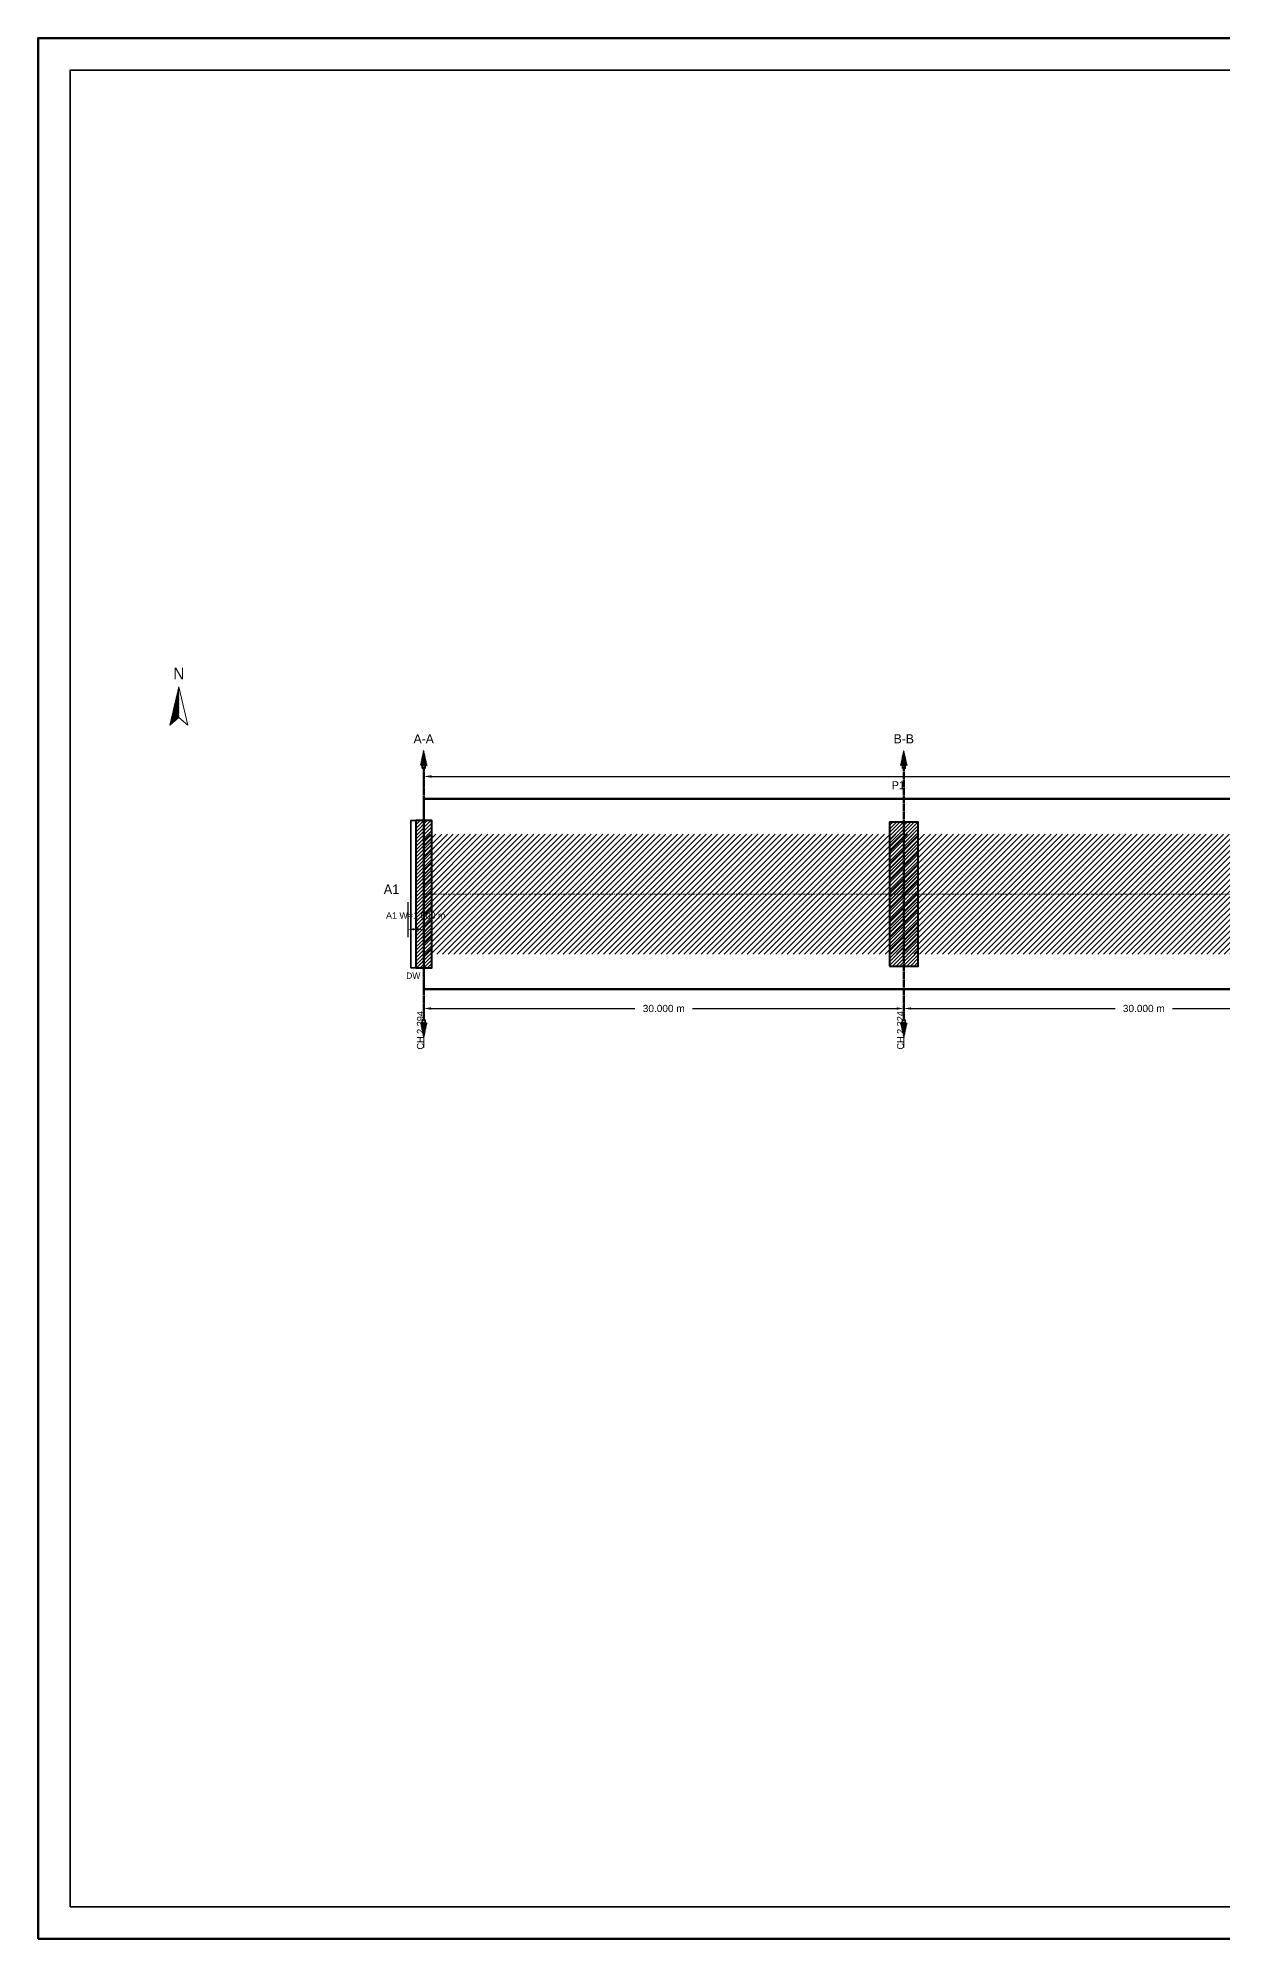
# Model space of a CAD drawing. Header units: metres. Extents: x 0 to 841, y 0 to 594.
# Drawn here: x 0 to 370, y 0 to 594 of the extents above; entities that cross this region are included whole.
import ezdxf
from ezdxf.enums import TextEntityAlignment as Align

# ---------------------------------------------------------------- set-up
doc = ezdxf.new("R2010")
doc.units = ezdxf.units.M
doc.linetypes.add('CENTER', pattern=[1.5, 0.75, -0.25, 0.25, -0.25])
doc.linetypes.add('DASHED', pattern=[0.5, 0.375, -0.125])
for name, color, linetype, lineweight in [('BORDER-INNER', 7, 'Continuous', 35), ('BORDER-OUTER', 7, 'Continuous', 70), ('CIVIL-CHAINAGE', 7, 'Continuous', 18), ('DIM-CHAINAGE', 3, 'Continuous', 18), ('DIM-LINEAR', 3, 'Continuous', 18), ('STRUC-CENTRE', 6, 'CENTER', 18), ('STRUC-HATCHING', 8, 'Continuous', 18), ('STRUC-OUTLINE', 1, 'Continuous', 50), ('STRUC-SECTION', 2, 'Continuous', 35), ('SUB-ABUT', 3, 'Continuous', 35), ('SUB-DIRT-WALL', 3, 'Continuous', 35), ('SUB-PIER', 2, 'Continuous', 35), ('SUPER-DECK', 2, 'Continuous', 50), ('SYM-NORTHARROW', 7, 'Continuous', 18), ('TEXT-GENERAL', 7, 'Continuous', 18), ('TEXT-HEADER', 7, 'Continuous', 25), ('TEXT-SPEC', 7, 'Continuous', 13)]:
    doc.layers.add(name, color=color, linetype=linetype, lineweight=lineweight)
doc.styles.add('BRIDGE_STD', font='Arial.ttf')
doc.dimstyles.new('pmb100', dxfattribs={"dimtxt": 2.5, "dimasz": 0.9375, "dimexe": 2.5, "dimexo": 2.5, "dimtad": 0, "dimtih": 1, "dimdec": 0, "dimtxsty": 'BRIDGE_STD', "dimcen": 2.5, "dimazin": 3, "dimtfac": 1, "dimtmove": 0, "dimatfit": 3})

msp = doc.modelspace()

# ---------------------------------------------------------------- hatches: boundary and pattern name
at = {"layer": 'STRUC-HATCHING'}
h = msp.add_hatch(dxfattribs=at)
h.set_pattern_fill('ANSI31', scale=0.4)
h.paths.add_polyline_path([(120.5, 307.75), (720.5, 307.75), (720.5, 345.25), (120.5, 345.25)])
at = {"layer": 'STRUC-SECTION'}
h = msp.add_hatch(dxfattribs=at)
h.set_pattern_fill('SOLID')
h.paths.add_polyline_path([(119.45, 366.7), (121.55, 366.7), (120.5, 371.5)])
h = msp.add_hatch(dxfattribs=at)
h.set_pattern_fill('SOLID')
h.paths.add_polyline_path([(269.45, 366.7), (271.55, 366.7), (270.5, 371.5)])
h = msp.add_hatch(dxfattribs=at)
h.set_pattern_fill('SOLID')
h.paths.add_polyline_path([(119.45, 286.3), (121.55, 286.3), (120.5, 281.5)])
h = msp.add_hatch(dxfattribs=at)
h.set_pattern_fill('SOLID')
h.paths.add_polyline_path([(269.45, 286.3), (271.55, 286.3), (270.5, 281.5)])
at = {"layer": 'SUB-ABUT'}
h = msp.add_hatch(dxfattribs=at)
h.set_pattern_fill('ANSI31', scale=0.25)
h.paths.add_polyline_path([(118, 303.5), (123, 303.5), (123, 349.5), (118, 349.5)])
at = {"layer": 'SUB-PIER'}
h = msp.add_hatch(dxfattribs=at)
h.set_pattern_fill('ANSI31', scale=0.25)
h.paths.add_polyline_path([(266, 304), (275, 304), (275, 349), (266, 349)])
at = {"layer": 'SYM-NORTHARROW'}
h = msp.add_hatch(dxfattribs=at)
h.set_pattern_fill('SOLID')
h.paths.add_polyline_path([(44, 391.25), (41.2, 379.25), (44, 381.65)])

# ---------------------------------------------------------------- linework, layer by layer
at = {"layer": 'BORDER-INNER'}
msp.add_lwpolyline([(10, 10), (831, 10), (831, 584), (10, 584), (10, 10)], dxfattribs=at)
at = {"layer": 'BORDER-OUTER'}
msp.add_lwpolyline([(0, 0), (841, 0), (841, 594), (0, 594), (0, 0)], dxfattribs=at)
at = {"layer": 'CIVIL-CHAINAGE'}
for p, q in [((120.5, 281.75), (120.5, 278.56)), ((270.5, 281.75), (270.5, 278.56))]:
    msp.add_line(p, q, dxfattribs=at)
at = {"layer": 'STRUC-CENTRE'}
msp.add_line((120.5, 326.5), (720.5, 326.5), dxfattribs=at)
at = {"layer": 'STRUC-OUTLINE', "lineweight": 50}
msp.add_lwpolyline([(120.5, 296.75), (120.5, 356.25), (720.5, 356.25), (720.5, 296.75), (120.5, 296.75)], dxfattribs=at)
at = {"layer": 'STRUC-SECTION', "color": 1, "linetype": 'DASHED', "lineweight": 50}
for p, q in [((120.5, 366.25), (120.5, 286.75)), ((270.5, 366.25), (270.5, 286.75))]:
    msp.add_line(p, q, dxfattribs=at)
at = {"layer": 'STRUC-SECTION', "color": 1}
for points in [[(120.05, 365.8), (120.95, 365.8), (120.95, 366.7), (120.05, 366.7), (120.05, 365.8)], [(270.05, 365.8), (270.95, 365.8), (270.95, 366.7), (270.05, 366.7), (270.05, 365.8)], [(120.05, 286.3), (120.95, 286.3), (120.95, 287.2), (120.05, 287.2), (120.05, 286.3)], [(270.05, 286.3), (270.95, 286.3), (270.95, 287.2), (270.05, 287.2), (270.05, 286.3)]]:
    msp.add_lwpolyline(points, dxfattribs=at)
at = {"layer": 'SUB-ABUT', "lineweight": 40}
msp.add_lwpolyline([(118, 303.5), (123, 303.5), (123, 349.5), (118, 349.5), (118, 303.5)], dxfattribs=at)
at = {"layer": 'SUB-DIRT-WALL', "lineweight": 35}
msp.add_lwpolyline([(116.5, 303.5), (118, 303.5), (118, 349.5), (116.5, 349.5), (116.5, 303.5)], dxfattribs=at)
at = {"layer": 'SUB-PIER', "lineweight": 40}
msp.add_lwpolyline([(266, 304), (275, 304), (275, 349), (266, 349), (266, 304)], dxfattribs=at)
at = {"layer": 'SUPER-DECK', "lineweight": 30}
msp.add_lwpolyline([(120.5, 296.75), (120.5, 356.25), (720.5, 356.25), (720.5, 296.75), (120.5, 296.75)], dxfattribs=at)
at = {"layer": 'SYM-NORTHARROW'}
msp.add_lwpolyline([(44, 391.25), (41.2, 379.25), (44, 381.65), (46.8, 379.25), (44, 391.25)], dxfattribs=at)

# ---------------------------------------------------------------- texts
at = {"layer": 'DIM-CHAINAGE'}
for s, p in [('CH 2.294', (120.5, 277.93)), ('CH 2.324', (270.5, 277.93))]:
    msp.add_text(s, height=2.125, rotation=90, dxfattribs=at).set_placement(p)
at = {"layer": 'SYM-NORTHARROW'}
msp.add_text('N', height=3.6, dxfattribs=at).set_placement((44, 393.65), align=Align.CENTER)
at = {"layer": 'TEXT-GENERAL'}
for s, height, p in [('P1', 2.5, (266.75, 359.25)), ('A1', 3, (108, 326.5))]:
    msp.add_text(s, height=height, dxfattribs=at).set_placement(p)
at = {"layer": 'TEXT-HEADER', "color": 1}
for s, p in [('A-A', (120.5, 373.6)), ('B-B', (270.5, 373.6))]:
    msp.add_text(s, height=2.85, dxfattribs=at).set_placement(p, align=Align.CENTER)
at = {"layer": 'TEXT-SPEC'}
msp.add_text('DW', height=2, dxfattribs=at).set_placement((117.25, 300), align=Align.CENTER)

# ---------------------------------------------------------------- dimensions: what is measured, and where the dimension line sits
at = {"layer": 'DIM-LINEAR'}
for base, p1, p2, text, override in [((120.5, 363.25), (120.5, 356.25), (720.5, 356.25), 'Total L = 120.000 m', {"dimtxt": 2.5, "dimasz": 2.5, "dimgap": 1, "dimclrt": 3}), ((115.5, 315.5), (115.5, 326.5), (120.5, 326.5), 'A1 W=1.000 m', {"dimtxt": 2, "dimasz": 2, "dimgap": 0.8, "dimclrt": 3}), ((120.5, 290.75), (120.5, 296.75), (270.5, 296.75), '30.000 m', {"dimtxt": 2.25, "dimasz": 2.25, "dimgap": 0.9, "dimclrt": 3}), ((270.5, 290.75), (270.5, 296.75), (420.5, 296.75), '30.000 m', {"dimtxt": 2.25, "dimasz": 2.25, "dimgap": 0.9, "dimclrt": 3})]:
    msp.add_linear_dim(base=base, p1=p1, p2=p2, text=text, dimstyle='pmb100', override=override, dxfattribs=at).render()

doc.saveas('drawing.dxf')
